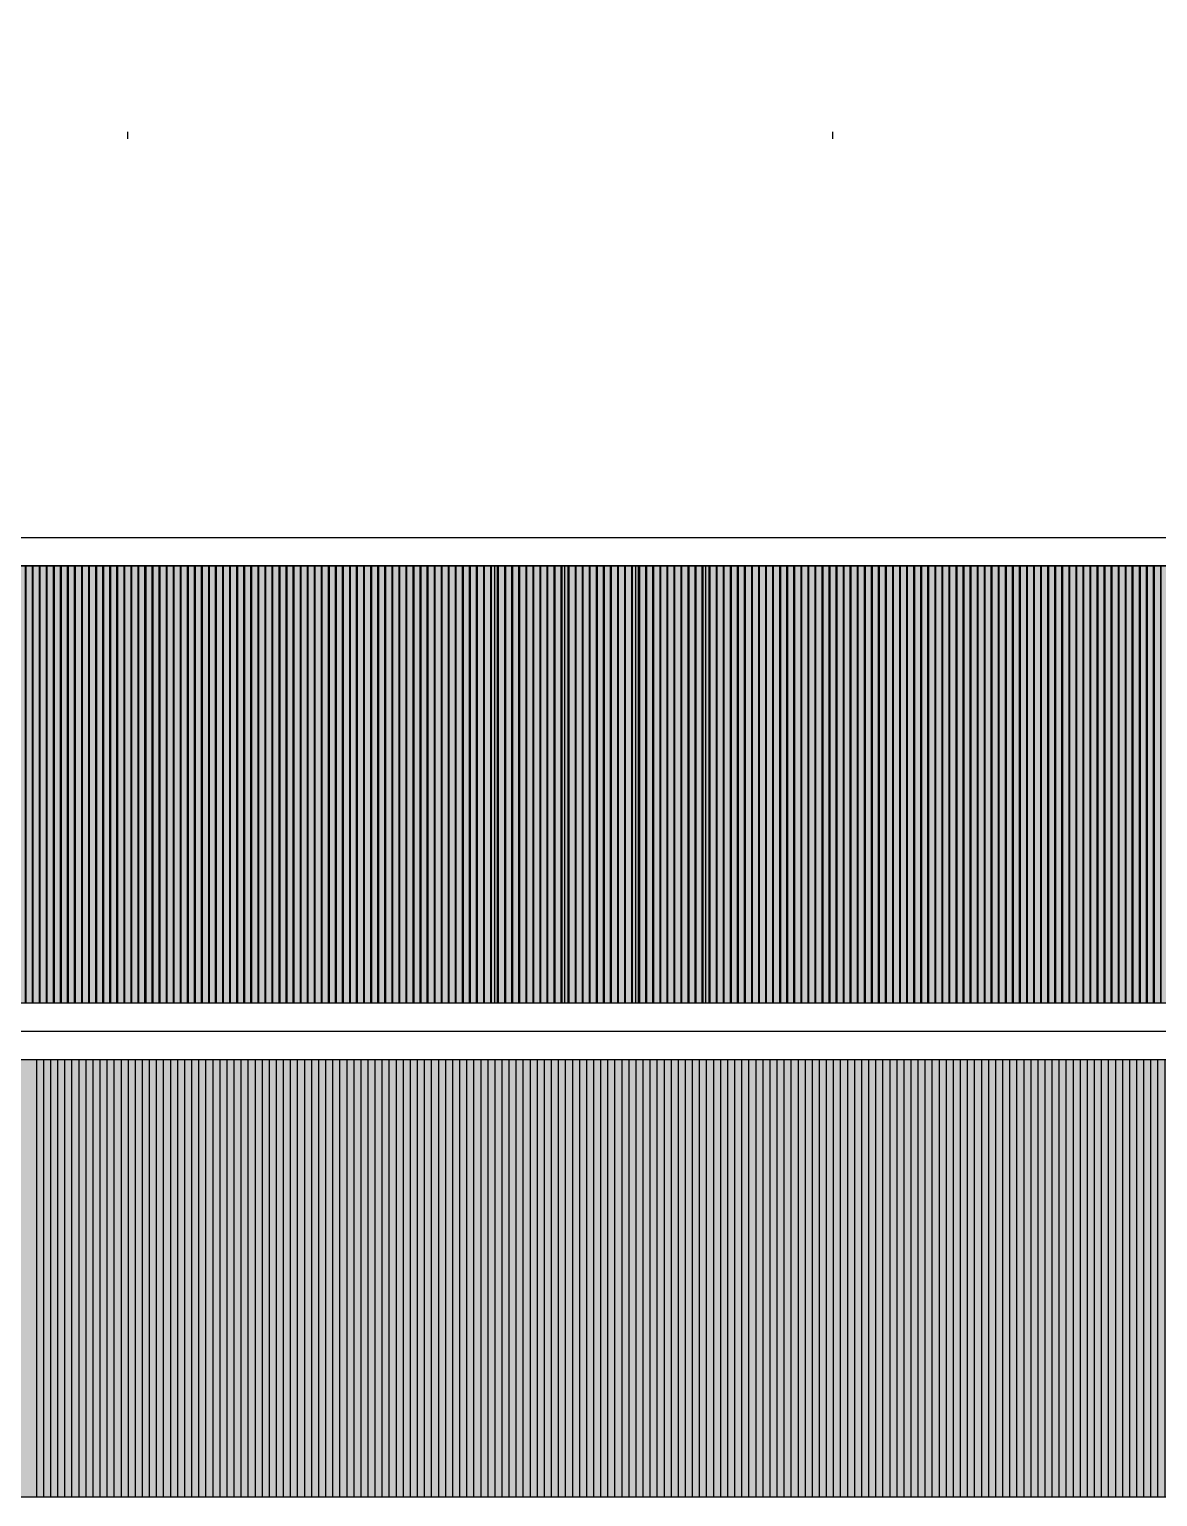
# Model space of a CAD drawing. Header units: millimetres. Extents: x -226 to 1784, y 10 to 1137.
# Drawn here: x 128.61 to 144.61, y 46.91 to 67.71 of the extents above; entities that cross this region are included whole.
import ezdxf

# ---------------------------------------------------------------- set-up
doc = ezdxf.new("R2010")
doc.units = ezdxf.units.MM
doc.linetypes.add('DOT', pattern=[6.35, 0, -6.35])
for name, color, linetype in [('График_G', 1, 'Continuous'), ('Кор сред грунта', 2, 'Continuous'), ('Макет', 7, 'Continuous'), ('Перешкоди', 7, 'Continuous')]:
    doc.layers.add(name, color=color, linetype=linetype)

# ---------------------------------------------------------------- blocks, each defined once
blk = doc.blocks.new('Кор_сред_грунта')
at = {"layer": 'Кор сред грунта'}
h = blk.add_hatch(color=256, dxfattribs=at)
h.dxf.hatch_style = 1
h.set_gradient(color1=(255, 255, 0), color2=(255, 255, 0), tint=0.59)
h.paths.add_polyline_path([(1.25, -201.893), (0.25, -201.893), (0.25, -208.093), (1.25, -208.093)])
for p, q in [((0.75, -201.893), (0.25, -201.893)), ((0.25, -201.893), (0.25, -208.093)), ((0.45, -201.893), (0.6, -201.893)), ((1.25, -201.893), (0.75, -201.893)), ((0.9, -201.893), (0.9, -201.893)), ((1.25, -208.093), (1.25, -201.893)), ((0.25, -208.093), (1.25, -208.093))]:
    blk.add_line(p, q, dxfattribs=at)
blk = doc.blocks.new('Корр_неб')
at = {"layer": 'График_G'}
h = blk.add_hatch(color=256, dxfattribs=at)
h.set_gradient(color1=(255, 0, 0), color2=(214, 0, 0), one_color=1, tint=0.42)
h.paths.add_polyline_path([(0.6, -208.893), (0, -208.893), (0, -215.093), (0.6, -215.093)])
for p, q in [((0, -208.893), (0.6, -208.893)), ((0.6, -208.893), (0.6, -215.093)), ((0, -215.093), (0.6, -215.093))]:
    blk.add_line(p, q, dxfattribs=at)

msp = doc.modelspace()

# ---------------------------------------------------------------- linework, layer by layer
at = {"layer": 'Макет', "linetype": 'DOT', "lineweight": -2}
for p, q in [((130, 227.508), (130, 60.507)), ((140, 227.508), (140, 60.507))]:
    msp.add_line(p, q, dxfattribs=at)
at = {"layer": 'Макет', "lineweight": -2}
for p, q in [((20, 60.507), (390, 60.507)), ((20, 53.507), (390, 53.507))]:
    msp.add_line(p, q, dxfattribs=at)

# ---------------------------------------------------------------- block references
at = {"layer": 'Перешкоди'}
for name, p in [('Кор_сред_грунта', (127.403, 262)), ('Кор_сред_грунта', (127.41, 262)), ('Кор_сред_грунта', (127.503, 262)), ('Кор_сред_грунта', (127.51, 262)), ('Кор_сред_грунта', (127.603, 262)), ('Кор_сред_грунта', (127.61, 262)), ('Кор_сред_грунта', (127.703, 262)), ('Кор_сред_грунта', (127.71, 262)), ('Кор_сред_грунта', (127.803, 262)), ('Кор_сред_грунта', (127.81, 262)), ('Кор_сред_грунта', (127.903, 262)), ('Кор_сред_грунта', (127.91, 262)), ('Кор_сред_грунта', (128, 262)), ('Кор_сред_грунта', (128.003, 262)), ('Кор_сред_грунта', (128.01, 262)), ('Кор_сред_грунта', (128.103, 262)), ('Кор_сред_грунта', (128.11, 262)), ('Кор_сред_грунта', (128.203, 262)), ('Кор_сред_грунта', (128.21, 262)), ('Кор_сред_грунта', (128.303, 262)), ('Кор_сред_грунта', (128.31, 262)), ('Кор_сред_грунта', (128.403, 262)), ('Кор_сред_грунта', (128.41, 262)), ('Кор_сред_грунта', (128.503, 262)), ('Кор_сред_грунта', (128.51, 262)), ('Кор_сред_грунта', (128.603, 262)), ('Кор_сред_грунта', (128.61, 262)), ('Кор_сред_грунта', (128.703, 262)), ('Кор_сред_грунта', (128.71, 262)), ('Кор_сред_грунта', (128.803, 262)), ('Кор_сред_грунта', (128.81, 262)), ('Кор_сред_грунта', (128.903, 262)), ('Кор_сред_грунта', (128.91, 262)), ('Кор_сред_грунта', (129, 262)), ('Кор_сред_грунта', (129.003, 262)), ('Кор_сред_грунта', (129.01, 262)), ('Кор_сред_грунта', (129.103, 262)), ('Кор_сред_грунта', (129.11, 262)), ('Кор_сред_грунта', (129.203, 262)), ('Кор_сред_грунта', (129.21, 262)), ('Кор_сред_грунта', (129.303, 262)), ('Кор_сред_грунта', (129.31, 262)), ('Кор_сред_грунта', (129.403, 262)), ('Кор_сред_грунта', (129.41, 262)), ('Кор_сред_грунта', (129.503, 262)), ('Кор_сред_грунта', (129.51, 262)), ('Кор_сред_грунта', (129.603, 262)), ('Кор_сред_грунта', (129.61, 262)), ('Кор_сред_грунта', (129.703, 262)), ('Кор_сред_грунта', (129.71, 262)), ('Кор_сред_грунта', (129.803, 262)), ('Кор_сред_грунта', (129.81, 262)), ('Кор_сред_грунта', (129.903, 262)), ('Кор_сред_грунта', (129.91, 262)), ('Кор_сред_грунта', (130, 262)), ('Кор_сред_грунта', (130.003, 262)), ('Кор_сред_грунта', (130.01, 262)), ('Кор_сред_грунта', (130.103, 262)), ('Кор_сред_грунта', (130.11, 262)), ('Кор_сред_грунта', (130.203, 262)), ('Кор_сред_грунта', (130.21, 262)), ('Кор_сред_грунта', (130.303, 262)), ('Кор_сред_грунта', (130.31, 262)), ('Кор_сред_грунта', (130.403, 262)), ('Кор_сред_грунта', (130.41, 262)), ('Кор_сред_грунта', (130.503, 262)), ('Кор_сред_грунта', (130.51, 262)), ('Кор_сред_грунта', (130.603, 262)), ('Кор_сред_грунта', (130.61, 262)), ('Кор_сред_грунта', (130.703, 262)), ('Кор_сред_грунта', (130.71, 262)), ('Кор_сред_грунта', (130.803, 262)), ('Кор_сред_грунта', (130.81, 262)), ('Кор_сред_грунта', (130.903, 262)), ('Кор_сред_грунта', (130.91, 262)), ('Кор_сред_грунта', (131, 262)), ('Кор_сред_грунта', (131.003, 262)), ('Кор_сред_грунта', (131.01, 262)), ('Кор_сред_грунта', (131.103, 262)), ('Кор_сред_грунта', (131.11, 262)), ('Кор_сред_грунта', (131.203, 262)), ('Кор_сред_грунта', (131.21, 262)), ('Кор_сред_грунта', (131.303, 262)), ('Кор_сред_грунта', (131.31, 262)), ('Кор_сред_грунта', (131.403, 262)), ('Кор_сред_грунта', (131.41, 262)), ('Кор_сред_грунта', (131.503, 262)), ('Кор_сред_грунта', (131.51, 262)), ('Кор_сред_грунта', (131.603, 262)), ('Кор_сред_грунта', (131.61, 262)), ('Кор_сред_грунта', (131.703, 262)), ('Кор_сред_грунта', (131.71, 262)), ('Кор_сред_грунта', (131.803, 262)), ('Кор_сред_грунта', (131.81, 262)), ('Кор_сред_грунта', (131.903, 262)), ('Кор_сред_грунта', (131.91, 262)), ('Кор_сред_грунта', (132, 262)), ('Кор_сред_грунта', (132.003, 262)), ('Кор_сред_грунта', (132.01, 262)), ('Кор_сред_грунта', (132.103, 262)), ('Кор_сред_грунта', (132.11, 262)), ('Кор_сред_грунта', (132.203, 262)), ('Кор_сред_грунта', (132.21, 262)), ('Кор_сред_грунта', (132.303, 262)), ('Кор_сред_грунта', (132.31, 262)), ('Кор_сред_грунта', (132.403, 262)), ('Кор_сред_грунта', (132.41, 262)), ('Кор_сред_грунта', (132.503, 262)), ('Кор_сред_грунта', (132.51, 262)), ('Кор_сред_грунта', (132.603, 262)), ('Кор_сред_грунта', (132.61, 262)), ('Кор_сред_грунта', (132.703, 262)), ('Кор_сред_грунта', (132.71, 262)), ('Кор_сред_грунта', (132.803, 262)), ('Кор_сред_грунта', (132.81, 262)), ('Кор_сред_грунта', (132.903, 262)), ('Кор_сред_грунта', (132.91, 262)), ('Кор_сред_грунта', (133, 262)), ('Кор_сред_грунта', (133.003, 262)), ('Кор_сред_грунта', (133.01, 262)), ('Кор_сред_грунта', (133.103, 262)), ('Кор_сред_грунта', (133.11, 262)), ('Кор_сред_грунта', (133.203, 262)), ('Кор_сред_грунта', (133.21, 262)), ('Кор_сред_грунта', (133.303, 262)), ('Кор_сред_грунта', (133.31, 262)), ('Кор_сред_грунта', (133.403, 262)), ('Кор_сред_грунта', (133.41, 262)), ('Кор_сред_грунта', (133.503, 262)), ('Кор_сред_грунта', (133.51, 262)), ('Кор_сред_грунта', (133.603, 262)), ('Кор_сред_грунта', (133.61, 262)), ('Кор_сред_грунта', (133.703, 262)), ('Кор_сред_грунта', (133.71, 262)), ('Кор_сред_грунта', (133.803, 262)), ('Кор_сред_грунта', (133.81, 262)), ('Кор_сред_грунта', (133.903, 262)), ('Кор_сред_грунта', (133.91, 262)), ('Кор_сред_грунта', (134, 262)), ('Кор_сред_грунта', (134.003, 262)), ('Кор_сред_грунта', (134.01, 262)), ('Кор_сред_грунта', (134.103, 262)), ('Кор_сред_грунта', (134.11, 262)), ('Кор_сред_грунта', (134.203, 262)), ('Кор_сред_грунта', (134.21, 262)), ('Кор_сред_грунта', (134.303, 262)), ('Кор_сред_грунта', (134.31, 262)), ('Кор_сред_грунта', (134.403, 262)), ('Кор_сред_грунта', (134.41, 262)), ('Кор_сред_грунта', (134.503, 262)), ('Кор_сред_грунта', (134.51, 262)), ('Кор_сред_грунта', (134.603, 262)), ('Кор_сред_грунта', (134.61, 262)), ('Кор_сред_грунта', (134.703, 262)), ('Кор_сред_грунта', (134.71, 262)), ('Кор_сред_грунта', (134.803, 262)), ('Кор_сред_грунта', (134.81, 262)), ('Кор_сред_грунта', (134.903, 262)), ('Кор_сред_грунта', (134.91, 262)), ('Кор_сред_грунта', (134.955, 262)), ('Кор_сред_грунта', (135, 262)), ('Кор_сред_грунта', (135.003, 262)), ('Кор_сред_грунта', (135.004, 262)), ('Кор_сред_грунта', (135.01, 262)), ('Кор_сред_грунта', (135.103, 262)), ('Кор_сред_грунта', (135.11, 262)), ('Кор_сред_грунта', (135.203, 262)), ('Кор_сред_грунта', (135.21, 262)), ('Кор_сред_грунта', (135.303, 262)), ('Кор_сред_грунта', (135.31, 262)), ('Кор_сред_грунта', (135.403, 262)), ('Кор_сред_грунта', (135.41, 262)), ('Кор_сред_грунта', (135.503, 262)), ('Кор_сред_грунта', (135.51, 262)), ('Кор_сред_грунта', (135.603, 262)), ('Кор_сред_грунта', (135.61, 262)), ('Кор_сред_грунта', (135.703, 262)), ('Кор_сред_грунта', (135.71, 262)), ('Кор_сред_грунта', (135.803, 262)), ('Кор_сред_грунта', (135.81, 262)), ('Кор_сред_грунта', (135.903, 262)), ('Кор_сред_грунта', (135.91, 262)), ('Кор_сред_грунта', (136, 262)), ('Кор_сред_грунта', (136.003, 262)), ('Кор_сред_грунта', (136.01, 262)), ('Кор_сред_грунта', (136.1, 262)), ('Кор_сред_грунта', (136.103, 262)), ('Кор_сред_грунта', (136.11, 262)), ('Кор_сред_грунта', (136.203, 262)), ('Кор_сред_грунта', (136.21, 262)), ('Кор_сред_грунта', (136.303, 262)), ('Кор_сред_грунта', (136.31, 262)), ('Кор_сред_грунта', (136.403, 262)), ('Кор_сред_грунта', (136.41, 262)), ('Кор_сред_грунта', (136.503, 262)), ('Кор_сред_грунта', (136.51, 262)), ('Кор_сред_грунта', (136.603, 262)), ('Кор_сред_грунта', (136.61, 262)), ('Кор_сред_грунта', (136.703, 262)), ('Кор_сред_грунта', (136.71, 262)), ('Кор_сред_грунта', (136.803, 262)), ('Кор_сред_грунта', (136.81, 262)), ('Кор_сред_грунта', (136.903, 262)), ('Кор_сред_грунта', (136.91, 262)), ('Кор_сред_грунта', (136.955, 262)), ('Кор_сред_грунта', (137, 262)), ('Кор_сред_грунта', (137.003, 262)), ('Кор_сред_грунта', (137.01, 262)), ('Кор_сред_грунта', (137.103, 262)), ('Кор_сред_грунта', (137.11, 262)), ('Кор_сред_грунта', (137.203, 262)), ('Кор_сред_грунта', (137.21, 262)), ('Кор_сред_грунта', (137.303, 262)), ('Кор_сред_грунта', (137.31, 262)), ('Кор_сред_грунта', (137.403, 262)), ('Кор_сред_грунта', (137.41, 262)), ('Кор_сред_грунта', (137.503, 262)), ('Кор_сред_грунта', (137.51, 262)), ('Кор_сред_грунта', (137.603, 262)), ('Кор_сред_грунта', (137.61, 262)), ('Кор_сред_грунта', (137.703, 262)), ('Кор_сред_грунта', (137.71, 262)), ('Кор_сред_грунта', (137.803, 262)), ('Кор_сред_грунта', (137.81, 262)), ('Кор_сред_грунта', (137.903, 262)), ('Кор_сред_грунта', (137.91, 262)), ('Кор_сред_грунта', (138, 262)), ('Кор_сред_грунта', (138.003, 262)), ('Кор_сред_грунта', (138.01, 262)), ('Кор_сред_грунта', (138.103, 262)), ('Кор_сред_грунта', (138.11, 262)), ('Кор_сред_грунта', (138.203, 262)), ('Кор_сред_грунта', (138.21, 262)), ('Кор_сред_грунта', (138.303, 262)), ('Кор_сред_грунта', (138.31, 262)), ('Кор_сред_грунта', (138.403, 262)), ('Кор_сред_грунта', (138.41, 262)), ('Кор_сред_грунта', (138.503, 262)), ('Кор_сред_грунта', (138.51, 262)), ('Кор_сред_грунта', (138.603, 262)), ('Кор_сред_грунта', (138.61, 262)), ('Кор_сред_грунта', (138.703, 262)), ('Кор_сред_грунта', (138.71, 262)), ('Кор_сред_грунта', (138.803, 262)), ('Кор_сред_грунта', (138.81, 262)), ('Кор_сред_грунта', (138.903, 262)), ('Кор_сред_грунта', (138.91, 262)), ('Кор_сред_грунта', (139, 262)), ('Кор_сред_грунта', (139.003, 262)), ('Кор_сред_грунта', (139.01, 262)), ('Кор_сред_грунта', (139.103, 262)), ('Кор_сред_грунта', (139.11, 262)), ('Кор_сред_грунта', (139.203, 262)), ('Кор_сред_грунта', (139.21, 262)), ('Кор_сред_грунта', (139.303, 262)), ('Кор_сред_грунта', (139.31, 262)), ('Кор_сред_грунта', (139.403, 262)), ('Кор_сред_грунта', (139.41, 262)), ('Кор_сред_грунта', (139.503, 262)), ('Кор_сред_грунта', (139.51, 262)), ('Кор_сред_грунта', (139.603, 262)), ('Кор_сред_грунта', (139.61, 262)), ('Кор_сред_грунта', (139.703, 262)), ('Кор_сред_грунта', (139.71, 262)), ('Кор_сред_грунта', (139.803, 262)), ('Кор_сред_грунта', (139.81, 262)), ('Кор_сред_грунта', (139.903, 262)), ('Кор_сред_грунта', (139.91, 262)), ('Кор_сред_грунта', (140, 262)), ('Кор_сред_грунта', (140.003, 262)), ('Кор_сред_грунта', (140.01, 262)), ('Кор_сред_грунта', (140.103, 262)), ('Кор_сред_грунта', (140.11, 262)), ('Кор_сред_грунта', (140.203, 262)), ('Кор_сред_грунта', (140.21, 262)), ('Кор_сред_грунта', (140.303, 262)), ('Кор_сред_грунта', (140.31, 262)), ('Кор_сред_грунта', (140.403, 262)), ('Кор_сред_грунта', (140.41, 262)), ('Кор_сред_грунта', (140.503, 262)), ('Кор_сред_грунта', (140.51, 262)), ('Кор_сред_грунта', (140.603, 262)), ('Кор_сред_грунта', (140.61, 262)), ('Кор_сред_грунта', (140.703, 262)), ('Кор_сред_грунта', (140.71, 262)), ('Кор_сред_грунта', (140.803, 262)), ('Кор_сред_грунта', (140.81, 262)), ('Кор_сред_грунта', (140.903, 262)), ('Кор_сред_грунта', (140.91, 262)), ('Кор_сред_грунта', (141, 262)), ('Кор_сред_грунта', (141.003, 262)), ('Кор_сред_грунта', (141.01, 262)), ('Кор_сред_грунта', (141.103, 262)), ('Кор_сред_грунта', (141.11, 262)), ('Кор_сред_грунта', (141.203, 262)), ('Кор_сред_грунта', (141.21, 262)), ('Кор_сред_грунта', (141.303, 262)), ('Кор_сред_грунта', (141.31, 262)), ('Кор_сред_грунта', (141.403, 262)), ('Кор_сред_грунта', (141.41, 262)), ('Кор_сред_грунта', (141.503, 262)), ('Кор_сред_грунта', (141.51, 262)), ('Кор_сред_грунта', (141.603, 262)), ('Кор_сред_грунта', (141.61, 262)), ('Кор_сред_грунта', (141.703, 262)), ('Кор_сред_грунта', (141.71, 262)), ('Кор_сред_грунта', (141.803, 262)), ('Кор_сред_грунта', (141.81, 262)), ('Кор_сред_грунта', (141.903, 262)), ('Кор_сред_грунта', (141.91, 262)), ('Кор_сред_грунта', (142, 262)), ('Кор_сред_грунта', (142.003, 262)), ('Кор_сред_грунта', (142.01, 262)), ('Кор_сред_грунта', (142.103, 262)), ('Кор_сред_грунта', (142.11, 262)), ('Кор_сред_грунта', (142.203, 262)), ('Кор_сред_грунта', (142.21, 262)), ('Кор_сред_грунта', (142.303, 262)), ('Кор_сред_грунта', (142.31, 262)), ('Кор_сред_грунта', (142.403, 262)), ('Кор_сред_грунта', (142.41, 262)), ('Кор_сред_грунта', (142.503, 262)), ('Кор_сред_грунта', (142.51, 262)), ('Кор_сред_грунта', (142.603, 262)), ('Кор_сред_грунта', (142.61, 262)), ('Кор_сред_грунта', (142.703, 262)), ('Кор_сред_грунта', (142.71, 262)), ('Кор_сред_грунта', (142.803, 262)), ('Кор_сред_грунта', (142.81, 262)), ('Кор_сред_грунта', (142.903, 262)), ('Кор_сред_грунта', (142.91, 262)), ('Кор_сред_грунта', (143, 262)), ('Кор_сред_грунта', (143.003, 262)), ('Кор_сред_грунта', (143.01, 262)), ('Кор_сред_грунта', (143.103, 262)), ('Кор_сред_грунта', (143.11, 262)), ('Кор_сред_грунта', (143.203, 262)), ('Кор_сред_грунта', (143.21, 262)), ('Кор_сред_грунта', (143.303, 262)), ('Кор_сред_грунта', (143.31, 262)), ('Кор_сред_грунта', (143.403, 262)), ('Кор_сред_грунта', (143.41, 262)), ('Кор_сред_грунта', (143.503, 262)), ('Кор_сред_грунта', (143.51, 262)), ('Кор_сред_грунта', (143.603, 262)), ('Кор_сред_грунта', (143.61, 262)), ('Кор_сред_грунта', (143.703, 262)), ('Кор_сред_грунта', (143.71, 262)), ('Кор_сред_грунта', (143.803, 262)), ('Кор_сред_грунта', (143.81, 262)), ('Кор_сред_грунта', (143.903, 262)), ('Кор_сред_грунта', (143.91, 262)), ('Кор_сред_грунта', (144, 262)), ('Кор_сред_грунта', (144.003, 262)), ('Кор_сред_грунта', (144.01, 262)), ('Кор_сред_грунта', (144.103, 262)), ('Кор_сред_грунта', (144.11, 262)), ('Кор_сред_грунта', (144.203, 262)), ('Кор_сред_грунта', (144.21, 262)), ('Кор_сред_грунта', (144.303, 262)), ('Кор_сред_грунта', (144.31, 262)), ('Корр_неб', (128.11, 262)), ('Корр_неб', (128.21, 262)), ('Корр_неб', (128.31, 262)), ('Корр_неб', (128.41, 262)), ('Корр_неб', (128.51, 262)), ('Корр_неб', (128.61, 262)), ('Корр_неб', (128.71, 262)), ('Корр_неб', (128.81, 262)), ('Корр_неб', (128.91, 262)), ('Корр_неб', (129.01, 262)), ('Корр_неб', (129.11, 262)), ('Корр_неб', (129.21, 262)), ('Корр_неб', (129.31, 262)), ('Корр_неб', (129.41, 262)), ('Корр_неб', (129.51, 262)), ('Корр_неб', (129.61, 262)), ('Корр_неб', (129.71, 262)), ('Корр_неб', (129.81, 262)), ('Корр_неб', (129.91, 262)), ('Корр_неб', (130.01, 262)), ('Корр_неб', (130.11, 262)), ('Корр_неб', (130.21, 262)), ('Корр_неб', (130.31, 262)), ('Корр_неб', (130.41, 262)), ('Корр_неб', (130.51, 262)), ('Корр_неб', (130.61, 262)), ('Корр_неб', (130.71, 262)), ('Корр_неб', (130.81, 262)), ('Корр_неб', (130.91, 262)), ('Корр_неб', (131.01, 262)), ('Корр_неб', (131.11, 262)), ('Корр_неб', (131.21, 262)), ('Корр_неб', (131.31, 262)), ('Корр_неб', (131.41, 262)), ('Корр_неб', (131.51, 262)), ('Корр_неб', (131.61, 262)), ('Корр_неб', (131.71, 262)), ('Корр_неб', (131.81, 262)), ('Корр_неб', (131.91, 262)), ('Корр_неб', (132.01, 262)), ('Корр_неб', (132.11, 262)), ('Корр_неб', (132.21, 262)), ('Корр_неб', (132.31, 262)), ('Корр_неб', (132.41, 262)), ('Корр_неб', (132.51, 262)), ('Корр_неб', (132.61, 262)), ('Корр_неб', (132.71, 262)), ('Корр_неб', (132.81, 262)), ('Корр_неб', (132.91, 262)), ('Корр_неб', (133.01, 262)), ('Корр_неб', (133.11, 262)), ('Корр_неб', (133.21, 262)), ('Корр_неб', (133.31, 262)), ('Корр_неб', (133.41, 262)), ('Корр_неб', (133.51, 262)), ('Корр_неб', (133.61, 262)), ('Корр_неб', (133.71, 262)), ('Корр_неб', (133.81, 262)), ('Корр_неб', (133.91, 262)), ('Корр_неб', (134.01, 262)), ('Корр_неб', (134.11, 262)), ('Корр_неб', (134.21, 262)), ('Корр_неб', (134.31, 262)), ('Корр_неб', (134.41, 262)), ('Корр_неб', (134.51, 262)), ('Корр_неб', (134.61, 262)), ('Корр_неб', (134.71, 262)), ('Корр_неб', (134.81, 262)), ('Корр_неб', (134.91, 262)), ('Корр_неб', (135.01, 262)), ('Корр_неб', (135.11, 262)), ('Корр_неб', (135.21, 262)), ('Корр_неб', (135.31, 262)), ('Корр_неб', (135.41, 262)), ('Корр_неб', (135.51, 262)), ('Корр_неб', (135.61, 262)), ('Корр_неб', (135.71, 262)), ('Корр_неб', (135.81, 262)), ('Корр_неб', (135.91, 262)), ('Корр_неб', (136.01, 262)), ('Корр_неб', (136.11, 262)), ('Корр_неб', (136.21, 262)), ('Корр_неб', (136.31, 262)), ('Корр_неб', (136.41, 262)), ('Корр_неб', (136.51, 262)), ('Корр_неб', (136.61, 262)), ('Корр_неб', (136.71, 262)), ('Корр_неб', (136.81, 262)), ('Корр_неб', (136.91, 262)), ('Корр_неб', (137.01, 262)), ('Корр_неб', (137.11, 262)), ('Корр_неб', (137.21, 262)), ('Корр_неб', (137.31, 262)), ('Корр_неб', (137.41, 262)), ('Корр_неб', (137.51, 262)), ('Корр_неб', (137.61, 262)), ('Корр_неб', (137.71, 262)), ('Корр_неб', (137.81, 262)), ('Корр_неб', (137.91, 262)), ('Корр_неб', (138.01, 262)), ('Корр_неб', (138.11, 262)), ('Корр_неб', (138.21, 262)), ('Корр_неб', (138.31, 262)), ('Корр_неб', (138.41, 262)), ('Корр_неб', (138.51, 262)), ('Корр_неб', (138.61, 262)), ('Корр_неб', (138.71, 262)), ('Корр_неб', (138.81, 262)), ('Корр_неб', (138.91, 262)), ('Корр_неб', (139.01, 262)), ('Корр_неб', (139.11, 262)), ('Корр_неб', (139.21, 262)), ('Корр_неб', (139.31, 262)), ('Корр_неб', (139.41, 262)), ('Корр_неб', (139.51, 262)), ('Корр_неб', (139.61, 262)), ('Корр_неб', (139.71, 262)), ('Корр_неб', (139.81, 262)), ('Корр_неб', (139.91, 262)), ('Корр_неб', (140.01, 262)), ('Корр_неб', (140.11, 262)), ('Корр_неб', (140.21, 262)), ('Корр_неб', (140.31, 262)), ('Корр_неб', (140.41, 262)), ('Корр_неб', (140.51, 262)), ('Корр_неб', (140.61, 262)), ('Корр_неб', (140.71, 262)), ('Корр_неб', (140.81, 262)), ('Корр_неб', (140.91, 262)), ('Корр_неб', (141.01, 262)), ('Корр_неб', (141.11, 262)), ('Корр_неб', (141.21, 262)), ('Корр_неб', (141.31, 262)), ('Корр_неб', (141.41, 262)), ('Корр_неб', (141.51, 262)), ('Корр_неб', (141.61, 262)), ('Корр_неб', (141.71, 262)), ('Корр_неб', (141.81, 262)), ('Корр_неб', (141.91, 262)), ('Корр_неб', (142.01, 262)), ('Корр_неб', (142.11, 262)), ('Корр_неб', (142.21, 262)), ('Корр_неб', (142.31, 262)), ('Корр_неб', (142.41, 262)), ('Корр_неб', (142.51, 262)), ('Корр_неб', (142.61, 262)), ('Корр_неб', (142.71, 262)), ('Корр_неб', (142.81, 262)), ('Корр_неб', (142.91, 262)), ('Корр_неб', (143.01, 262)), ('Корр_неб', (143.11, 262)), ('Корр_неб', (143.21, 262)), ('Корр_неб', (143.31, 262)), ('Корр_неб', (143.41, 262)), ('Корр_неб', (143.51, 262)), ('Корр_неб', (143.61, 262)), ('Корр_неб', (143.71, 262)), ('Корр_неб', (143.81, 262)), ('Корр_неб', (143.91, 262)), ('Корр_неб', (144.01, 262)), ('Корр_неб', (144.11, 262)), ('Корр_неб', (144.21, 262)), ('Корр_неб', (144.31, 262)), ('Корр_неб', (144.41, 262)), ('Корр_неб', (144.51, 262)), ('Корр_неб', (144.61, 262))]:
    msp.add_blockref(name, p, dxfattribs=at)

doc.saveas('drawing.dxf')
